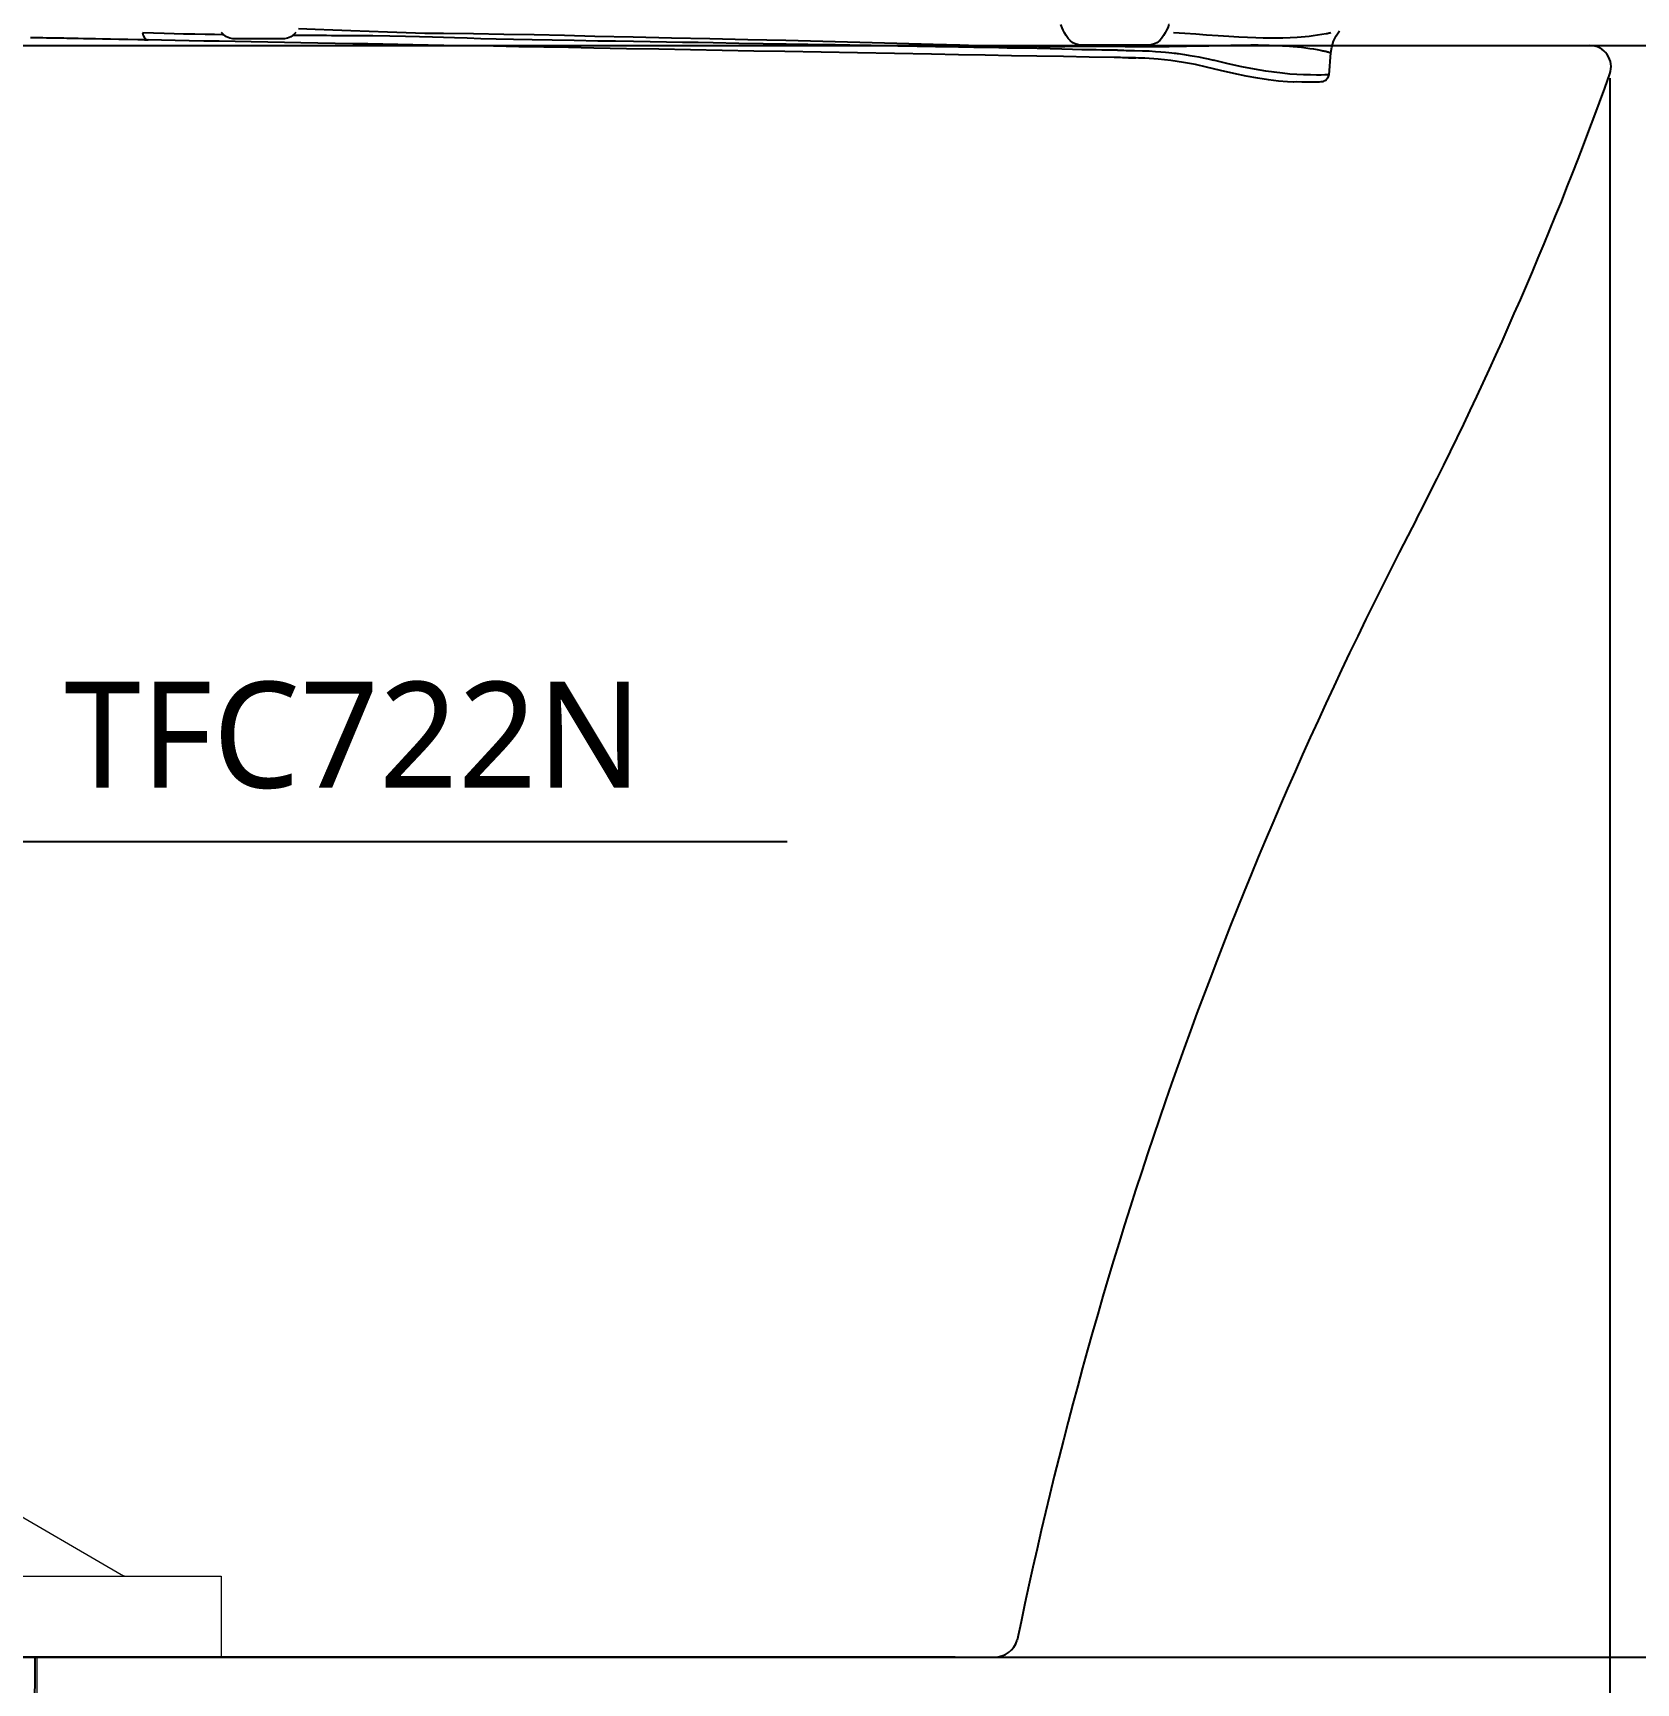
# Model space of a CAD drawing. Header units: millimetres. Extents: x 6575 to 9132, y 125 to 2418.
# Drawn here: x 7097.6 to 7475.5, y 347.7 to 736.7 of the extents above; entities that cross this region are included whole.
import ezdxf

# ---------------------------------------------------------------- set-up
doc = ezdxf.new("R2010")
doc.units = ezdxf.units.MM
doc.header["$LTSCALE"] = 0.5
doc.linetypes.add('CENTER', pattern=[50.8, 31.75, -6.35, 6.35, -6.35])
for name, color, linetype in [('1', 1, 'Continuous'), ('2', 2, 'Continuous'), ('3', 3, 'Continuous'), ('6', 6, 'Continuous'), ('CEN', 1, 'CENTER')]:
    doc.layers.add(name, color=color, linetype=linetype)
doc.styles.add('ROMANS', font='NanumGothic.ttf', dxfattribs={"height": 10.144927})
doc.styles.get("Standard").update_dxf_attribs({"font": 'NanumGothic.ttf'})
doc.dimstyles.new('ISO-25', dxfattribs={"dimtxt": 20, "dimasz": 20, "dimexe": 3, "dimexo": 1, "dimgap": 5, "dimtad": 1, "dimtoh": 1, "dimdec": 0, "dimtxsty": 'Standard', "dimcen": 0, "dimclrd": 3, "dimclre": 3, "dimclrt": 2, "dimadec": 0, "dimazin": 0, "dimtfac": 1, "dimtdec": 0, "dimtmove": 0, "dimatfit": 3, "dimfxl": 0, "dimarcsym": 0})

# ---------------------------------------------------------------- blocks, each defined once
blk = doc.blocks.new('BGFB')
at = {"color": 2, "linetype": 'Continuous', "lineweight": 0}
for p, q in [((-57.5, 0), (57.5, 0)), ((-57.5, 0), (-57.5, -18)), ((57.5, 0), (57.5, -18)), ((-59.5, -18), (59.5, -18)), ((-59.5, -18), (-59.5, -28)), ((59.5, -18), (59.5, -28)), ((-59.5, -28), (59.5, -28)), ((-36.9, -38.04), (-50.78, -28)), ((36.9, -38.06), (50.8, -28)), ((-34.8, -42.11), (-34.78, -65.34)), ((34.83, -42.09), (34.8, -49.08)), ((-24.1, -89.92), (-6.23, -107.64)), ((-5.34, -109.77), (-5.28, -146.31)), ((127.84, -174.94), (81.13, -197.34)), ((127.84, -174.94), (135.25, -174.94)), ((207.14, -196.84), (207.14, -171.61)), ((207.34, -174.14), (245.63, -196.43)), ((4.73, -215.9), (4.73, -177.41)), ((138.25, -177.94), (138.25, -197.34)), ((151.35, -181.34), (192.35, -181.34)), ((151.35, -183.09), (192.35, -183.09)), ((144.35, -188.34), (144.35, -208.9)), ((146.35, -188.09), (146.35, -208.59)), ((197.35, -188.09), (197.35, -208.59)), ((199.35, -188.34), (199.35, -208.9)), ((144.35, -197.34), (75.09, -197.34)), ((75.09, -197.34), (75.09, -215.9)), ((130.19, -197.34), (130.19, -202.4)), ((199.35, -196.84), (269.24, -196.84)), ((213.73, -202.4), (213.73, -196.84)), ((269.24, -196.84), (269.24, -215.9)), ((144.35, -202.4), (130.19, -202.4)), ((199.35, -202.4), (213.73, -202.4)), ((151.35, -213.59), (192.35, -213.59)), ((4.73, -215.9), (269.24, -215.9)), ((117.84, -240.9), (117.84, -243.9)), ((118.52, -240.4), (118.34, -240.4)), ((118.52, -240.4), (225.36, -240.4)), ((225.86, -240.9), (225.86, -243.9)), ((118.54, -244.4), (118.34, -244.4)), ((118.54, -244.4), (225.36, -244.4)), ((120.35, -250.4), (223.35, -250.4)), ((120.65, -254.4), (223.05, -254.4))]:
    blk.add_line(p, q, dxfattribs=at)
at = {"color": 3, "linetype": 'Continuous', "lineweight": 0}
for p, q in [((117.84, -275.32), (117.84, -215.9)), ((225.86, -273.83), (225.86, -215.9))]:
    blk.add_line(p, q, dxfattribs=at)
at = {"color": 2}
for p, q in [((118.52, -240.4), (118.41, -215.9)), ((225.28, -215.9), (225.17, -240.4)), ((225.17, -240.4), (223.35, -240.4)), ((118.54, -244.4), (120.65, -244.4)), ((118.57, -250.4), (118.54, -244.4)), ((223.05, -244.4), (225.15, -244.4)), ((225.15, -244.4), (225.13, -250.4)), ((120.35, -250.4), (118.34, -250.4)), ((225.36, -250.4), (223.35, -250.4)), ((118.34, -254.4), (120.65, -254.4)), ((118.6, -256.9), (118.59, -254.4)), ((223.05, -254.4), (225.36, -254.4)), ((225.11, -254.4), (225.1, -256.9)), ((120.45, -263.9), (118.6, -256.9)), ((225.1, -256.9), (223.25, -263.9)), ((122.45, -263.9), (120.45, -263.9)), ((122.45, -263.9), (171.85, -263.9)), ((171.85, -263.9), (221.25, -263.9)), ((223.25, -263.9), (221.25, -263.9))]:
    blk.add_line(p, q, dxfattribs=at)
blk.add_line((120.35, -240.4), (118.52, -240.4))
at = {"color": 2, "linetype": 'Continuous', "lineweight": 0}
for centre in [(153.85, -188.62), (153.85, -193.62), (153.85, -198.62), (153.85, -203.62), (153.85, -208.62)]:
    blk.add_circle(centre, 1.5, dxfattribs=at)
for centre, radius, start, end in [((-39.8, -42.12), 5, 0.0447, 54.1067), ((39.83, -42.11), 5, 125.8861, 179.7556), ((37.8, -49.09), 3, 179.7556, 231.4151), ((-10.7, -109.88), 74.76, 351.5468, 51.4151), ((1.61, -64.14), 36.41, 181.8849, 225.0733), ((-8.34, -109.77), 3, 0.0895, 45.2408), ((131.95, -202.93), 96.26, 63.2809, 103.9725), ((239.79, -464.95), 378.84, 110.2437, 116.5549), ((140.19, -174.04), 67, 2.0828, 58.4605), ((68.2, -121.6), 5, 171.5468, 296.5549), ((52.79, -143.8), 58.13, 182.4762, 213.3534), ((135.25, -177.94), 3, 0, 90), ((1.73, -177.41), 3, 0, 33.3534), ((151.35, -188.34), 7, 90, 180), ((192.35, -188.34), 7, 360, 90), ((151.35, -188.09), 5, 90, 180), ((192.35, -188.09), 5, 0, 90), ((247.14, -193.84), 3, 239.7939, 270), ((151.35, -208.9), 7, 179.7381, 270), ((151.35, -208.59), 5, 180, 270), ((192.35, -208.59), 5, 270, 0), ((192.35, -208.9), 7, 270, 0), ((118.34, -240.9), 0.5, 90, 180), ((225.36, -240.9), 0.5, 0, 90), ((118.34, -243.9), 0.5, 180, 270), ((225.36, -243.9), 0.5, 270, 360), ((118.34, -250.9), 0.5, 90, 180), ((225.36, -250.9), 0.5, 0, 90), ((118.34, -253.9), 0.5, 180, 270), ((225.36, -253.9), 0.5, 270, 0)]:
    blk.add_arc(centre, radius, start, end, dxfattribs=at)
at = {"color": 3, "linetype": 'Continuous', "lineweight": 0}
blk.add_spline([(117.84, -275.32), (166.15, -271.49), (199.41, -276.45), (225.86, -273.83)], degree=3, dxfattribs=at)
at = {"layer": '1', "color": 252, "linetype": 'Continuous'}
for q in [(-50.8, -28), (-50.14, -28.48), (-50.14, -28.48), (-50.14, -28.48)]:
    blk.add_line((-36.9, -38.04), q, dxfattribs=at)
at = {"layer": '1', "color": 2, "linetype": 'Continuous'}
for centre in [(159.85, -188.62), (159.85, -188.62), (165.85, -188.62), (165.85, -188.62), (171.85, -188.62), (177.85, -188.62), (177.85, -188.62), (183.85, -188.62), (183.85, -188.62), (189.85, -188.62), (189.85, -188.62), (159.85, -193.62), (159.85, -193.62), (165.85, -193.62), (165.85, -193.62), (171.85, -193.62), (177.85, -193.62), (177.85, -193.62), (183.85, -193.62), (183.85, -193.62), (189.85, -193.62), (189.85, -193.62), (159.85, -198.62), (159.85, -198.62), (165.85, -198.62), (165.85, -198.62), (171.85, -198.62), (177.85, -198.62), (177.85, -198.62), (183.85, -198.62), (183.85, -198.62), (189.85, -198.62), (189.85, -198.62), (159.85, -203.62), (159.85, -203.62), (165.85, -203.62), (165.85, -203.62), (171.85, -203.62), (177.85, -203.62), (177.85, -203.62), (183.85, -203.62), (183.85, -203.62), (189.85, -203.62), (189.85, -203.62), (159.85, -208.62), (159.85, -208.62), (165.85, -208.62), (165.85, -208.62), (171.85, -208.62), (171.85, -208.62), (177.85, -208.62), (177.85, -208.62), (183.85, -208.62), (183.85, -208.62), (189.85, -208.62), (189.85, -208.62)]:
    blk.add_circle(centre, 1.5, dxfattribs=at)
at = {"layer": '1', "color": 252, "linetype": 'Continuous'}
for centre in [(171.85, -188.62), (171.85, -193.62), (171.85, -198.62), (171.85, -203.62)]:
    blk.add_circle(centre, 1.5, dxfattribs=at)
for points, degree in [([(50.14, -28.48), (36.94, -38.03)], 1), ([(50.14, -28.48), (45.74, -31.66), (41.34, -34.85), (36.94, -38.03)], 3), ([(50.14, -28.48), (36.94, -38.03)], 1), ([(50.14, -28.48), (45.74, -31.66), (41.34, -34.85), (36.94, -38.03)], 3), ([(197.87, -139.92), (198.2, -140.47), (198.52, -141.02), (198.83, -141.58)], 3), ([(197.87, -139.92), (198.2, -140.47), (198.52, -141.02), (198.83, -141.58)], 3)]:
    blk.add_open_spline(points, degree=degree, dxfattribs=at)
at = {"layer": 'CEN'}
blk.add_line((171.85, -269.9), (171.85, -196.9), dxfattribs=at)
blk = doc.blocks.new('*D62')
at = {"color": 3, "lineweight": -2}
for p, q in [((7469.34, 726.09), (7469.34, 125.34)), ((6739.64, 352.83), (6739.64, 125.34)), ((6759.64, 128.34), (7449.34, 128.34))]:
    blk.add_line(p, q, dxfattribs=at)
at = {"color": 3}
for points in [[(6759.64, 131.67), (6759.64, 125), (6739.64, 128.34)], [(7449.34, 131.67), (7449.34, 125), (7469.34, 128.34)]]:
    blk.add_solid(points, dxfattribs=at)
at = {"layer": 'Defpoints', "color": 0}
for p in [(7469.34, 727.09), (6739.64, 353.83), (7469.34, 128.34)]:
    blk.add_point(p, dxfattribs=at)
at = {"color": 2, "insert": (7104.49, 151.96), "char_height": 25, "attachment_point": 5}
blk.add_mtext('730', dxfattribs=at)
blk = doc.blocks.new('*D67')
at = {"color": 3, "lineweight": -2}
for p, q in [((7442.41, 733.77), (7532.52, 733.77)), ((7529.52, 713.77), (7529.52, 567.43)), ((7529.52, 373.83), (7529.52, 520.17)), ((7315.99, 353.83), (7532.52, 353.83))]:
    blk.add_line(p, q, dxfattribs=at)
at = {"color": 3}
for points in [[(7526.19, 713.77), (7532.85, 713.77), (7529.52, 733.77)], [(7526.19, 373.83), (7532.85, 373.83), (7529.52, 353.83)]]:
    blk.add_solid(points, dxfattribs=at)
at = {"layer": 'Defpoints', "color": 0}
for p in [(7441.41, 733.77), (7314.99, 353.83), (7529.52, 353.83)]:
    blk.add_point(p, dxfattribs=at)
at = {"color": 2, "insert": (7529.52, 543.8), "char_height": 25, "attachment_point": 5}
blk.add_mtext('380', dxfattribs=at)
blk = doc.blocks.new('*D68')
at = {"color": 3, "lineweight": -2}
for p, q in [((7570.57, 1063.83), (7601.51, 1063.83)), ((7598.51, 1043.83), (7598.51, 732.35)), ((7598.51, 373.83), (7598.51, 685.31)), ((7315.99, 353.83), (7601.51, 353.83))]:
    blk.add_line(p, q, dxfattribs=at)
at = {"color": 3}
for points in [[(7595.17, 1043.83), (7601.84, 1043.83), (7598.51, 1063.83)], [(7595.17, 373.83), (7601.84, 373.83), (7598.51, 353.83)]]:
    blk.add_solid(points, dxfattribs=at)
at = {"layer": 'Defpoints', "color": 0}
for p in [(7569.57, 1063.83), (7314.99, 353.83), (7598.51, 353.83)]:
    blk.add_point(p, dxfattribs=at)
at = {"color": 2, "insert": (7598.51, 708.83), "char_height": 25, "attachment_point": 5}
blk.add_mtext('710', dxfattribs=at)
blk = doc.blocks.new('21D21D1')
at = {"color": 2}
for p, q in [((7879.68, 1045.22), (7880.3, 1045.21)), ((7927.02, 1041.23), (7927.43, 1046.36))]:
    blk.add_line(p, q, dxfattribs=at)
for points in [[(7647.29, 1051.14), (7647.43, 1050.49), (7647.73, 1049.92), (7648.16, 1049.54), (7648.42, 1049.45)], [(7666.44, 1050.64), (7666.17, 1050.64), (7664.24, 1050.68), (7662.06, 1050.72), (7659.63, 1050.77), (7656.97, 1050.83), (7654.73, 1050.89), (7652.36, 1050.97), (7649.88, 1051.05), (7647.29, 1051.14)], [(7668.59, 1049.72), (7667.83, 1049.88), (7667.11, 1050.18), (7666.46, 1050.62), (7665.92, 1051.16)], [(7683.4, 1051.16), (7682.86, 1050.62), (7682.21, 1050.18), (7681.49, 1049.88), (7680.73, 1049.72)], [(7718.27, 1049.99), (7715.62, 1050.07), (7712.61, 1050.16), (7709.26, 1050.24), (7705.58, 1050.3), (7701.59, 1050.36), (7698.48, 1050.39), (7695.23, 1050.41), (7691.84, 1050.43), (7690.66, 1050.44), (7689.48, 1050.44), (7688.27, 1050.45), (7687.06, 1050.45), (7685.83, 1050.46), (7684.59, 1050.46), (7683.34, 1050.47), (7682.63, 1050.47)], [(7718.21, 1050.93), (7713.8, 1050.98), (7709.42, 1051.08), (7705.05, 1051.23), (7700.7, 1051.39), (7696.38, 1051.57), (7692.17, 1051.75), (7688, 1051.91), (7684.03, 1052.04)], [(7876.87, 1047.88), (7870.81, 1047.86), (7864.68, 1047.82), (7858.53, 1047.81), (7852.35, 1047.87), (7846.15, 1047.99), (7839.93, 1048.16), (7833.69, 1048.34), (7825.07, 1048.6), (7816.4, 1048.83), (7807.68, 1049.06), (7798.93, 1049.28), (7789.98, 1049.49), (7781, 1049.69), (7771.98, 1049.88), (7762.95, 1050.07), (7753.89, 1050.27), (7746.76, 1050.44), (7739.62, 1050.6), (7732.48, 1050.75), (7725.34, 1050.87), (7718.21, 1050.93)], [(7865.48, 1049.79), (7865.03, 1050.44), (7864.62, 1051.13), (7864.31, 1051.74), (7864.04, 1052.32), (7863.76, 1053.05), (7863.74, 1053.1)], [(7889.26, 1053.1), (7889.24, 1053.05), (7888.96, 1052.32), (7888.7, 1051.74), (7888.38, 1051.13), (7887.98, 1050.44), (7887.52, 1049.79)], [(7927.37, 1051.08), (7927.18, 1051.04), (7926.98, 1051), (7926.77, 1050.95), (7926.54, 1050.91), (7926.31, 1050.87), (7925.31, 1050.69), (7924.29, 1050.53), (7923.27, 1050.39), (7922.27, 1050.27), (7921.32, 1050.17), (7920.43, 1050.09), (7919.46, 1050.01), (7917.83, 1049.92), (7916.06, 1049.87), (7915.58, 1049.86), (7915.09, 1049.85), (7914.59, 1049.84), (7914.07, 1049.84), (7913.56, 1049.84), (7913.03, 1049.84), (7911.47, 1049.86), (7909.73, 1049.91), (7907.8, 1050), (7905.68, 1050.1), (7903.37, 1050.24), (7900.86, 1050.4), (7898.13, 1050.59), (7895.57, 1050.77), (7892.95, 1050.95), (7890.29, 1051.13)], [(7927.43, 1046.36), (7927.64, 1047.75), (7928.05, 1049.12), (7928.65, 1050.42), (7929.43, 1051.6)], [(7648.4, 1049.45), (7646.22, 1049.49), (7643.86, 1049.53), (7641.69, 1049.57), (7639.7, 1049.61), (7637.87, 1049.64), (7636.23, 1049.67), (7634.74, 1049.7), (7633.38, 1049.72), (7632.15, 1049.74), (7631.16, 1049.76), (7630.26, 1049.78), (7629.45, 1049.79), (7628.72, 1049.81), (7628.07, 1049.82), (7627.49, 1049.83), (7626.94, 1049.84), (7626.36, 1049.85), (7625.54, 1049.86), (7624.67, 1049.88), (7623.75, 1049.9), (7622.81, 1049.91), (7621.86, 1049.93), (7620.91, 1049.95)], [(7647.78, 1049.43), (7648.53, 1049.42)], [(7648.42, 1049.45), (7648.63, 1049.42)], [(7718.28, 1048.15), (7714.62, 1048.22), (7711.01, 1048.28), (7707.44, 1048.35), (7703.9, 1048.41), (7700.41, 1048.48), (7696.87, 1048.54), (7692.7, 1048.62), (7688.62, 1048.69), (7684.64, 1048.76), (7680.75, 1048.83), (7676.79, 1048.91), (7672.89, 1048.98), (7669.09, 1049.05), (7665.37, 1049.11), (7661.75, 1049.18), (7658.3, 1049.24), (7654.95, 1049.3), (7651.73, 1049.36), (7648.63, 1049.42)], [(7669.83, 1049.7), (7669.24, 1049.71), (7668.83, 1049.71), (7668.59, 1049.72)], [(7680.73, 1049.72), (7680.49, 1049.71), (7680.08, 1049.71), (7679.49, 1049.7)], [(7877.1, 1047), (7876.79, 1047), (7876.27, 1047.01), (7875.55, 1047.01), (7874.61, 1047.02), (7873.46, 1047.04), (7872.1, 1047.06), (7870.51, 1047.09), (7868.69, 1047.12), (7866.49, 1047.17), (7864, 1047.23), (7861.23, 1047.3), (7858.17, 1047.38), (7854.79, 1047.46), (7851.11, 1047.53), (7847.1, 1047.61), (7845.63, 1047.64), (7844.71, 1047.66), (7844, 1047.67), (7843.28, 1047.68), (7842.56, 1047.69), (7839.65, 1047.74), (7834.22, 1047.84), (7829.88, 1047.91), (7825.36, 1047.98), (7820.66, 1048.06), (7819.03, 1048.09), (7817.38, 1048.12), (7815.72, 1048.15), (7814.03, 1048.18), (7812.32, 1048.21), (7810.58, 1048.24), (7808.83, 1048.27), (7804.1, 1048.35), (7799.03, 1048.44), (7793.62, 1048.53), (7787.87, 1048.63), (7781.79, 1048.74), (7778.24, 1048.8), (7774.58, 1048.86), (7770.83, 1048.92), (7766.98, 1048.98), (7763.03, 1049.04), (7758.79, 1049.11), (7754.6, 1049.18), (7749.06, 1049.27), (7743.89, 1049.36), (7739.11, 1049.45), (7734.7, 1049.54), (7730.66, 1049.63), (7727.04, 1049.72), (7723.78, 1049.81), (7720.85, 1049.9), (7718.27, 1049.99)], [(7876.32, 1045.28), (7870.41, 1045.39), (7864.35, 1045.5), (7858.14, 1045.61), (7852.1, 1045.72), (7845.95, 1045.83), (7839.64, 1045.95), (7833.25, 1046.06), (7824.52, 1046.22), (7815.86, 1046.38), (7807.26, 1046.53), (7798.72, 1046.69), (7791.36, 1046.82), (7783.95, 1046.96), (7776.48, 1047.09), (7768.96, 1047.23), (7761.39, 1047.37), (7753.7, 1047.51), (7747.73, 1047.62), (7741.89, 1047.72), (7736, 1047.83), (7729.99, 1047.94), (7724.08, 1048.05), (7718.28, 1048.15)], [(7868.23, 1048.23), (7867.4, 1048.41), (7866.62, 1048.77), (7865.94, 1049.28), (7865.48, 1049.78)], [(7869.06, 1048.21), (7868.68, 1048.21), (7868.41, 1048.22), (7868.23, 1048.23)], [(7868.46, 1048.21), (7868.23, 1048.23)], [(7868.67, 1048.21), (7868.52, 1048.21), (7868.46, 1048.21)], [(7869.27, 1048.2), (7869.06, 1048.21)], [(7927.43, 1046.36), (7927.37, 1046.38), (7927.18, 1046.43), (7926.92, 1046.5), (7926.88, 1046.51), (7926.84, 1046.52), (7926.8, 1046.53), (7926.76, 1046.54), (7926.72, 1046.55), (7926.68, 1046.56), (7926.64, 1046.57), (7926.53, 1046.6), (7926.39, 1046.63), (7926.2, 1046.68), (7925.96, 1046.73), (7925.76, 1046.78), (7925.53, 1046.82), (7925.27, 1046.88), (7924.97, 1046.94), (7924.62, 1047), (7924.23, 1047.08), (7923.37, 1047.22), (7922.45, 1047.36), (7921.5, 1047.49), (7920.52, 1047.61), (7919.53, 1047.71), (7918.54, 1047.8), (7917.68, 1047.88), (7916.85, 1047.94), (7916.04, 1047.99), (7915.03, 1048.04), (7914.94, 1048.05), (7914.84, 1048.05), (7914.75, 1048.05), (7914.66, 1048.06), (7914.57, 1048.06), (7914.47, 1048.07), (7914.38, 1048.07), (7914.29, 1048.07), (7912.89, 1048.12), (7911.55, 1048.14), (7910.28, 1048.16), (7909.09, 1048.16), (7908.51, 1048.16), (7907.96, 1048.15), (7907.44, 1048.15), (7906.95, 1048.15), (7906.32, 1048.14), (7905.49, 1048.13), (7903.87, 1048.09), (7902.32, 1048.06), (7900.85, 1048.04), (7899.92, 1048.03), (7899.03, 1048.01), (7898.8, 1048.01), (7898.58, 1048), (7898.36, 1048), (7898.14, 1048), (7897.93, 1047.99), (7897.71, 1047.99), (7897.17, 1047.98), (7896.44, 1047.96), (7895.51, 1047.95), (7894.37, 1047.93), (7893.39, 1047.91), (7892.29, 1047.89), (7891.06, 1047.87), (7889.26, 1047.84), (7889.07, 1047.84), (7888.88, 1047.83), (7888.68, 1047.83), (7888.49, 1047.83), (7888.29, 1047.83), (7888.09, 1047.82), (7887.89, 1047.82), (7887.68, 1047.82), (7887.03, 1047.82), (7886.18, 1047.81), (7885.14, 1047.8), (7883.9, 1047.8), (7882.45, 1047.81), (7880.81, 1047.82), (7878.94, 1047.84), (7876.87, 1047.88)], [(7877.1, 1047), (7877.65, 1047), (7878.13, 1046.99), (7878.6, 1046.99), (7879.16, 1046.98), (7879.75, 1046.97), (7880.17, 1046.96), (7880.62, 1046.95), (7881.16, 1046.95)], [(7881.16, 1046.95), (7882.99, 1046.9), (7884.62, 1046.83), (7886.08, 1046.74), (7887.35, 1046.64), (7888.45, 1046.55), (7889.24, 1046.47), (7889.91, 1046.4), (7890.46, 1046.33), (7890.84, 1046.29), (7891.15, 1046.25), (7891.35, 1046.22), (7891.42, 1046.21), (7891.45, 1046.21), (7891.46, 1046.21), (7891.46, 1046.21), (7891.47, 1046.21), (7891.47, 1046.21), (7891.47, 1046.21), (7891.47, 1046.21), (7891.47, 1046.21), (7892.9, 1046), (7894.17, 1045.8), (7895.28, 1045.61), (7896.27, 1045.42), (7897.33, 1045.21), (7898.47, 1044.95), (7899.71, 1044.65)], [(7884.13, 1048.2), (7884.33, 1048.21)], [(7884.54, 1048.21), (7884.48, 1048.21), (7884.34, 1048.21)], [(7884.77, 1048.23), (7884.54, 1048.21)], [(7887.52, 1049.78), (7887.06, 1049.28), (7886.38, 1048.77), (7885.6, 1048.41), (7884.77, 1048.23)], [(7880.01, 1045.23), (7879.59, 1045.24)], [(7880.39, 1045.2), (7880.25, 1045.21), (7879.96, 1045.21), (7879.68, 1045.22)], [(7880.35, 1045.23), (7880.01, 1045.23)], [(7880.43, 1045.23), (7880.3, 1045.21)], [(7880.3, 1045.21), (7881.45, 1045.18)], [(7881.37, 1045.2), (7880.35, 1045.23)], [(7882.31, 1045.16), (7882.09, 1045.17), (7881.37, 1045.2)], [(7883.22, 1045.11), (7882.31, 1045.16)], [(7898.13, 1043.01), (7895.48, 1043.63), (7892.67, 1044.15), (7889.71, 1044.57), (7886.69, 1044.88), (7883.55, 1045.1), (7882.43, 1045.15)], [(7918.68, 1039.51), (7917.18, 1039.58), (7915.07, 1039.75), (7912.74, 1040.02), (7910.18, 1040.4), (7907.43, 1040.89), (7904.5, 1041.48), (7901.4, 1042.19), (7898.13, 1043.01)], [(7920.93, 1041.21), (7919.42, 1041.27), (7917.76, 1041.39), (7915.98, 1041.57), (7914.07, 1041.8), (7912.06, 1042.09), (7909.39, 1042.54), (7906.43, 1043.12), (7903.19, 1043.82), (7899.71, 1044.65)], [(7919.37, 1039.52), (7918.61, 1039.51)], [(7926.91, 1041.25), (7926.81, 1040.78), (7926.63, 1040.39), (7926.41, 1040.09), (7926.19, 1039.89), (7926, 1039.76), (7925.85, 1039.68), (7925.75, 1039.65), (7925.64, 1039.62), (7925.49, 1039.59), (7925.34, 1039.56), (7925.02, 1039.53), (7924.64, 1039.5), (7924.22, 1039.48), (7923.71, 1039.48), (7923.11, 1039.48), (7922.39, 1039.48), (7921.54, 1039.49), (7920.55, 1039.5), (7919.38, 1039.52)], [(7926.91, 1041.23), (7926.9, 1041.23), (7926.56, 1041.2), (7925.96, 1041.17), (7925.11, 1041.15), (7924, 1041.14), (7922.6, 1041.17), (7920.93, 1041.21)], [(7927.02, 1041.23), (7926.9, 1041.22)], [(7927.02, 1041.23), (7926.91, 1041.23)]]:
    blk.add_lwpolyline(points, dxfattribs=at)
at = {"color": 2, "extrusion": (0, 0, -1)}
blk.add_ellipse((7842.54, 1045.91), major_axis=(90.51, -1.65), ratio=0.000169, start_param=1.140466, end_param=1.188278, dxfattribs=at)
at = {"color": 2}
blk.add_open_spline([(7669.83, 1049.7), (7669.29, 1049.7), (7669.01, 1049.7), (7669.01, 1049.7), (7669.01, 1049.7)], degree=3, knots=[0, 0, 0, 0, 0.5, 0.5000246, 0.5000246, 0.5000246, 0.5000246], dxfattribs=at)
for points in [[(7672.09, 1049.7), (7671.09, 1049.7), (7670.32, 1049.7), (7669.83, 1049.7)], [(7672.75, 1049.7), (7672.5, 1049.7), (7672.27, 1049.7), (7672.09, 1049.7)], [(7674.66, 1049.7), (7674.3, 1049.7), (7673.56, 1049.7), (7672.97, 1049.7), (7672.75, 1049.7)], [(7676.57, 1049.7), (7676.35, 1049.7), (7675.76, 1049.7), (7675.02, 1049.7), (7674.66, 1049.7)], [(7677.23, 1049.7), (7677.05, 1049.7), (7676.82, 1049.7), (7676.57, 1049.7)], [(7679.49, 1049.7), (7679, 1049.7), (7678.23, 1049.7), (7677.23, 1049.7)], [(7680.31, 1049.7), (7680.31, 1049.7), (7680.03, 1049.7), (7679.49, 1049.7)], [(7869.27, 1048.2), (7868.89, 1048.2), (7868.69, 1048.2), (7868.67, 1048.2)], [(7875.22, 1048.2), (7873.78, 1048.2), (7871.27, 1048.2), (7869.78, 1048.2), (7869.27, 1048.2)], [(7879.79, 1048.2), (7878.12, 1048.2), (7876.56, 1048.2), (7875.22, 1048.2)], [(7880.77, 1048.2), (7880.43, 1048.2), (7880.1, 1048.2), (7879.79, 1048.2)], [(7884.13, 1048.2), (7884.03, 1048.2), (7883.69, 1048.2), (7882.82, 1048.2), (7881.76, 1048.2), (7881.06, 1048.2), (7880.77, 1048.2)], [(7884.32, 1048.2), (7884.31, 1048.2), (7884.24, 1048.2), (7884.13, 1048.2)], [(7884.33, 1048.2), (7884.34, 1048.2), (7884.33, 1048.2), (7884.32, 1048.2)]]:
    blk.add_open_spline(points, degree=3, dxfattribs=at)

msp = doc.modelspace()

# ---------------------------------------------------------------- linework, layer by layer
at = {"color": 7}
for p, q in [((6899.06, 733.77), (7464.64, 733.77)), ((7314.99, 353.83), (6851.55, 353.83))]:
    msp.add_line(p, q, dxfattribs=at)
at = {"color": 7, "linetype": 'Continuous'}
for p, q in [((6900.62, 353.83), (7153.42, 353.83)), ((7153.42, 353.83), (7417.96, 353.83))]:
    msp.add_line(p, q, dxfattribs=at)
at = {"color": 7}
for centre, radius, start, end in [((7464.64, 728.78), 4.99, 340.2651, 90), ((6641.03, 1024.24), 880, 332.80671, 340.26505), ((8321.12, 153.57), 1012.3, 152.43089, 168.35911), ((7324.28, 359.42), 5.59, 269.4256, 343.5008)]:
    msp.add_arc(centre, radius, start, end, dxfattribs=at)
at = {"layer": '3'}
msp.add_lwpolyline([(7057.36, 470.43), (7095.1, 546.13), (7275.38, 546.13)], dxfattribs=at)
at = {"layer": '6'}
msp.add_line((6739.64, 353.83), (8667.14, 353.83), dxfattribs=at)

# ---------------------------------------------------------------- block references
msp.add_blockref('21D21D1', (-523.83, -314.33))
at = {"color": 1}
msp.add_blockref('BGFB', (6872.79, 569.73), dxfattribs=at)

# ---------------------------------------------------------------- texts
at = {"layer": '2', "insert": (7104.98, 571.1), "char_height": 25, "attachment_point": 4, "style": 'ROMANS'}
msp.add_mtext('TFC722N', dxfattribs=at)

# ---------------------------------------------------------------- dimensions: what is measured, and where the dimension line sits
for base, p1, picture, middle in [((7598.51, 353.83), (7569.57, 1063.83), '*D68', (7598.51, 708.83)), ((7529.52, 353.83), (7441.41, 733.77), '*D67', (7529.52, 543.8))]:
    dim = msp.add_linear_dim(base=base, p1=p1, p2=(7314.99, 353.83), angle=90, dimstyle='ISO-25', override={"dimtxt": 25, "dimgap": 10, "dimtad": 0, "dimtih": 1, "dimarcsym": 1})
    dim.commit()
    dim.dimension.update_dxf_attribs({"geometry": picture, "text_midpoint": middle})
dim = msp.add_linear_dim(base=(7469.34, 128.34), p1=(6739.64, 353.83), p2=(7469.34, 727.09), dimstyle='ISO-25', override={"dimscale": 1, "dimtxt": 25, "dimgap": 10, "dimarcsym": 1})
dim.commit()
dim.dimension.update_dxf_attribs({"geometry": '*D62', "text_midpoint": (7104.49, 151.96)})

doc.saveas('drawing.dxf')
